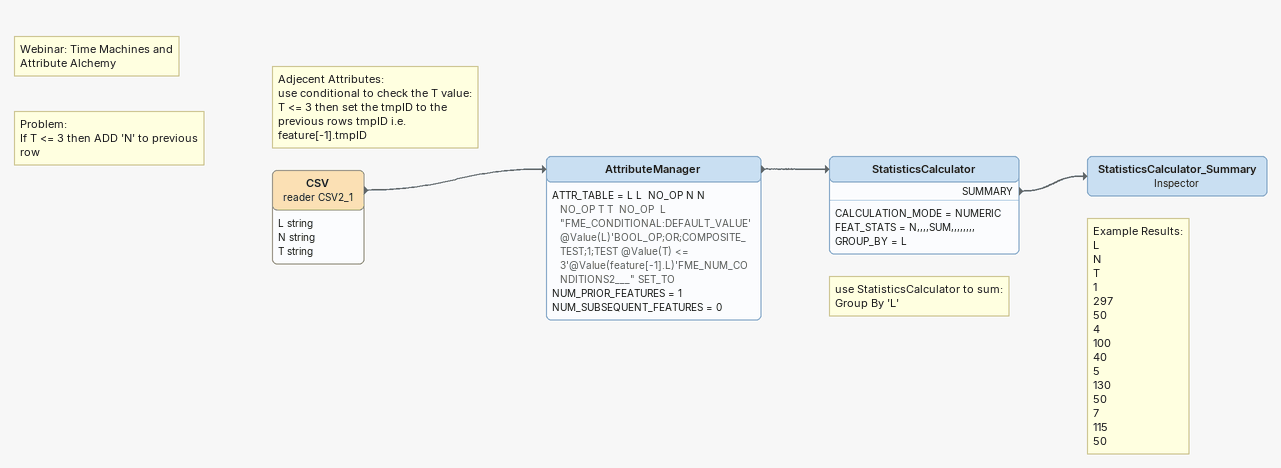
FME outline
Note: Webinar: Time Machines and Attribute Alchemy
Note: Problem: / If T <= 3 then ADD 'N' to previous row
CSV (reader CSV2_1)
    attributes: L string, N string, T string
    -> AttributeManager
Note: Adjecent Attributes: / use conditional to check the T value: / T <= 3 then set the tmpID to the previous rows tmpID i.e. feature[-1].tmpID
AttributeManager
    ATTR_TABLE = L L  NO_OP N N  NO_OP T T  NO_OP  L "FME_CONDITIONAL:DEFAULT_VALUE'@Value(L)'BOOL_OP;OR;COMPOSITE_TEST;1;TEST @Value(T) <= 3'@Value(feature[-1].L)'FME_NUM_CONDITIONS2___" SET_TO
    NUM_PRIOR_FEATURES = 1
    NUM_SUBSEQUENT_FEATURES = 0
    -> StatisticsCalculator
Note: use StatisticsCalculator to sum: / Group By 'L'
StatisticsCalculator
    CALCULATION_MODE = NUMERIC
    FEAT_STATS = N,,,,SUM,,,,,,,,
    GROUP_BY = L
    SUMMARY -> StatisticsCalculator_Summary
Note: Example Results: / L / N / T / 1 / 297 / 50 / 4 / 100 / 40 / 5 / 130 / 50 / 7 / 115 / 50
StatisticsCalculator_Summary: Inspector
